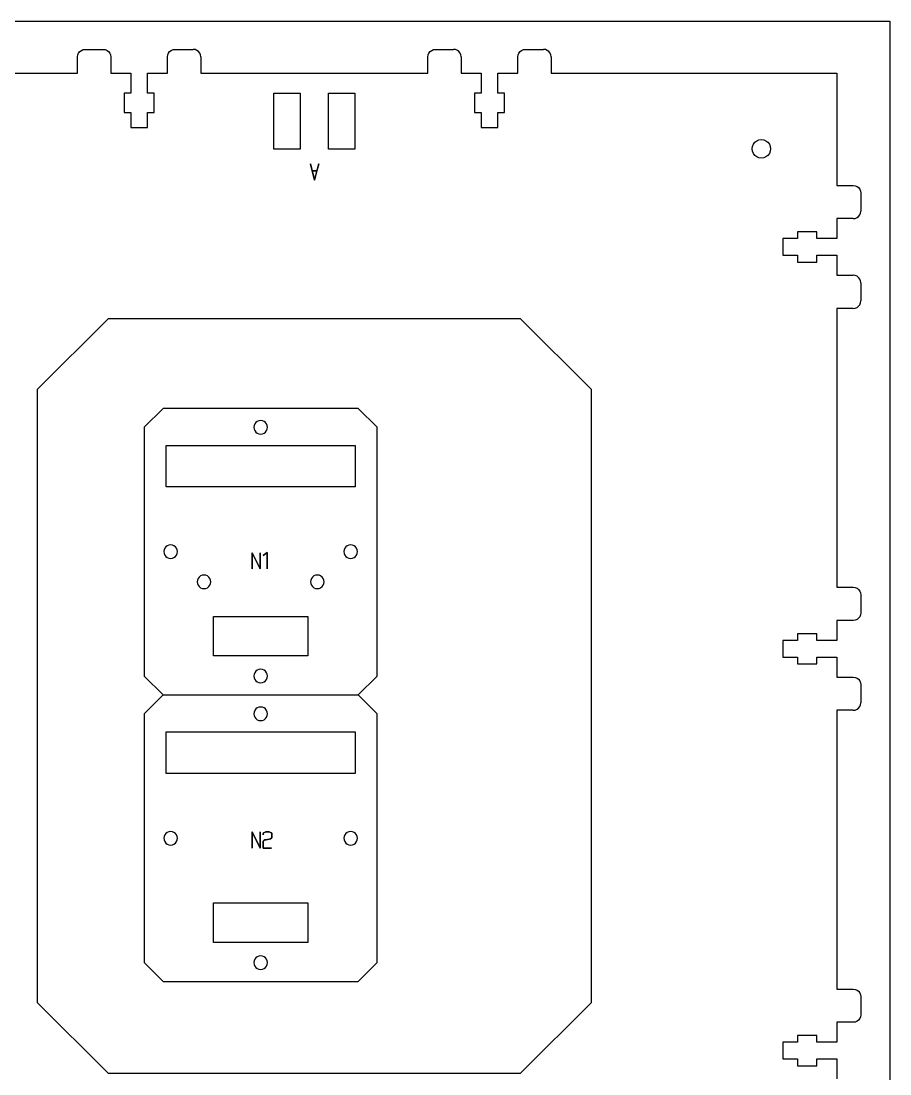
# Model space of a CAD drawing. Header units: millimetres. Extents: x -406 to 406, y -462 to 462.
# Drawn here: x 176.3 to 406.4, y -284.1 to -5.2 of the extents above; entities that cross this region are included whole.
import ezdxf

# ---------------------------------------------------------------- set-up
doc = ezdxf.new("R2010")
doc.units = ezdxf.units.MM
doc.header["$MEASUREMENT"] = 0

msp = doc.modelspace()

# ---------------------------------------------------------------- linework, layer by layer
for p, q in [((-406.4, -5.16), (406.4, -5.16)), ((406.4, -5.16), (406.4, -462.36)), ((191.31, -14.13), (191.51, -13.65)), ((191.51, -13.65), (191.83, -13.23)), ((191.83, -13.23), (192.25, -12.92)), ((192.25, -12.92), (192.73, -12.72)), ((192.73, -12.72), (193.25, -12.65)), ((193.25, -12.65), (198.05, -12.65)), ((198.05, -12.65), (198.56, -12.72)), ((198.56, -12.72), (199.05, -12.92)), ((199.05, -12.92), (199.46, -13.23)), ((199.46, -13.23), (199.78, -13.65)), ((199.78, -13.65), (199.98, -14.13)), ((215.11, -14.13), (215.31, -13.65)), ((215.31, -13.65), (215.63, -13.23)), ((215.63, -13.23), (216.05, -12.92)), ((216.05, -12.92), (216.53, -12.72)), ((216.53, -12.72), (217.05, -12.65)), ((217.05, -12.65), (221.85, -12.65)), ((222.36, -12.72), (221.85, -12.65)), ((222.85, -12.92), (222.36, -12.72)), ((223.26, -13.23), (222.85, -12.92)), ((223.58, -13.65), (223.26, -13.23)), ((223.78, -14.13), (223.58, -13.65)), ((284.11, -14.13), (284.31, -13.65)), ((284.31, -13.65), (284.63, -13.23)), ((284.63, -13.23), (285.05, -12.92)), ((285.05, -12.92), (285.53, -12.72)), ((285.53, -12.72), (286.05, -12.65)), ((286.05, -12.65), (290.85, -12.65)), ((291.36, -12.72), (290.85, -12.65)), ((291.85, -12.92), (291.36, -12.72)), ((292.26, -13.23), (291.85, -12.92)), ((292.58, -13.65), (292.26, -13.23)), ((292.78, -14.13), (292.58, -13.65)), ((307.91, -14.13), (308.11, -13.65)), ((308.11, -13.65), (308.43, -13.23)), ((308.43, -13.23), (308.85, -12.92)), ((308.85, -12.92), (309.33, -12.72)), ((309.33, -12.72), (309.85, -12.65)), ((309.85, -12.65), (314.65, -12.65)), ((315.16, -12.72), (314.65, -12.65)), ((315.65, -12.92), (315.16, -12.72)), ((316.06, -13.23), (315.65, -12.92)), ((316.38, -13.65), (316.06, -13.23)), ((316.58, -14.13), (316.38, -13.65)), ((191.25, -14.65), (191.31, -14.13)), ((191.25, -19), (191.25, -14.65)), ((199.98, -14.13), (200.05, -14.65)), ((200.05, -14.65), (200.05, -19)), ((215.05, -14.65), (215.11, -14.13)), ((215.05, -19), (215.05, -14.65)), ((223.85, -14.65), (223.78, -14.13)), ((223.85, -14.65), (223.85, -19)), ((284.05, -14.65), (284.11, -14.13)), ((284.05, -19), (284.05, -14.65)), ((292.85, -14.65), (292.78, -14.13)), ((292.85, -14.65), (292.85, -19)), ((307.85, -14.65), (307.91, -14.13)), ((307.85, -19), (307.85, -14.65)), ((316.65, -14.65), (316.58, -14.13)), ((316.65, -14.65), (316.65, -19)), ((115.55, -19), (191.25, -19)), ((200.05, -19), (205.35, -19)), ((205.35, -19), (205.35, -24.3)), ((209.75, -24.3), (209.75, -19)), ((209.75, -19), (215.05, -19)), ((223.85, -19), (284.05, -19)), ((292.85, -19), (298.15, -19)), ((298.15, -19), (298.15, -24.3)), ((302.55, -24.3), (302.55, -19)), ((302.55, -19), (307.85, -19)), ((316.65, -19), (392.35, -19)), ((392.35, -19), (392.35, -48.7)), ((203.55, -24.3), (203.55, -29.4)), ((205.35, -24.3), (203.55, -24.3)), ((211.55, -24.3), (209.75, -24.3)), ((211.55, -29.4), (211.55, -24.3)), ((243.2, -24.3), (250.2, -24.3)), ((243.2, -39.1), (243.2, -24.3)), ((250.2, -24.3), (250.2, -39.1)), ((257.7, -39.1), (257.7, -24.3)), ((257.7, -24.3), (264.7, -24.3)), ((264.7, -24.3), (264.7, -39.1)), ((296.35, -24.3), (296.35, -29.4)), ((298.15, -24.3), (296.35, -24.3)), ((304.35, -24.3), (302.55, -24.3)), ((304.35, -29.4), (304.35, -24.3)), ((203.55, -29.4), (205.35, -29.4)), ((205.35, -29.4), (205.35, -33.35)), ((209.75, -29.4), (211.55, -29.4)), ((209.75, -33.35), (209.75, -29.4)), ((296.35, -29.4), (298.15, -29.4)), ((298.15, -29.4), (298.15, -33.35)), ((302.55, -29.4), (304.35, -29.4)), ((302.55, -33.35), (302.55, -29.4)), ((205.35, -33.35), (209.75, -33.35)), ((298.15, -33.35), (302.55, -33.35)), ((369.9, -39), (369.98, -38.36)), ((369.98, -39.63), (369.9, -39)), ((369.98, -38.36), (370.22, -37.77)), ((370.22, -37.77), (370.61, -37.27)), ((370.61, -37.27), (371.12, -36.88)), ((371.12, -36.88), (371.71, -36.63)), ((371.71, -36.63), (372.35, -36.55)), ((372.35, -36.55), (372.98, -36.63)), ((372.98, -36.63), (373.57, -36.88)), ((373.57, -36.88), (374.08, -37.27)), ((374.08, -37.27), (374.47, -37.77)), ((374.47, -37.77), (374.71, -38.36)), ((374.71, -38.36), (374.8, -39)), ((374.8, -39), (374.71, -39.63)), ((250.2, -39.1), (243.2, -39.1)), ((264.7, -39.1), (257.7, -39.1)), ((370.22, -40.22), (369.98, -39.63)), ((370.61, -40.73), (370.22, -40.22)), ((371.12, -41.12), (370.61, -40.73)), ((371.71, -41.36), (371.12, -41.12)), ((372.35, -41.45), (371.71, -41.36)), ((372.98, -41.36), (372.35, -41.45)), ((373.57, -41.12), (372.98, -41.36)), ((374.08, -40.73), (373.57, -41.12)), ((374.47, -40.22), (374.08, -40.73)), ((374.71, -39.63), (374.47, -40.22)), ((252.91, -43), (254.03, -47.31)), ((253.39, -44.81), (252.91, -43)), ((254.03, -47.31), (255.1, -43)), ((255.1, -43), (254.65, -44.81)), ((254.65, -44.81), (253.39, -44.81)), ((254.03, -47.31), (253.39, -44.82)), ((253.39, -44.82), (254.65, -44.82)), ((254.65, -44.82), (254.03, -47.31)), ((392.35, -48.7), (396.7, -48.7)), ((396.7, -48.7), (397.21, -48.77)), ((397.21, -48.77), (397.7, -48.97)), ((397.7, -48.97), (398.11, -49.28)), ((398.11, -49.28), (398.43, -49.7)), ((398.43, -49.7), (398.63, -50.18)), ((398.63, -50.18), (398.7, -50.7)), ((398.7, -50.7), (398.7, -55.5)), ((398.63, -56.02), (398.7, -55.5)), ((392.35, -57.5), (392.35, -62.8)), ((396.7, -57.5), (392.35, -57.5)), ((396.7, -57.5), (397.21, -57.43)), ((397.21, -57.43), (397.7, -57.23)), ((397.7, -57.23), (398.11, -56.91)), ((398.11, -56.91), (398.43, -56.5)), ((398.43, -56.5), (398.63, -56.02)), ((387.05, -61), (381.95, -61)), ((381.95, -61), (381.95, -62.8)), ((387.05, -62.8), (387.05, -61)), ((378, -62.8), (378, -67.2)), ((381.95, -62.8), (378, -62.8)), ((392.35, -62.8), (387.05, -62.8)), ((378, -67.2), (381.95, -67.2)), ((381.95, -67.2), (381.95, -69)), ((381.95, -69), (387.05, -69)), ((387.05, -69), (387.05, -67.2)), ((387.05, -67.2), (392.35, -67.2)), ((392.35, -67.2), (392.35, -72.5)), ((392.35, -72.5), (396.7, -72.5)), ((397.21, -72.57), (396.7, -72.5)), ((397.7, -72.77), (397.21, -72.57)), ((398.11, -73.08), (397.7, -72.77)), ((398.43, -73.5), (398.11, -73.08)), ((398.63, -73.98), (398.43, -73.5)), ((398.7, -74.5), (398.63, -73.98)), ((398.7, -74.5), (398.7, -79.3)), ((397.7, -81.03), (398.11, -80.71)), ((398.11, -80.71), (398.43, -80.3)), ((398.43, -80.3), (398.63, -79.82)), ((398.63, -79.82), (398.7, -79.3)), ((392.35, -81.3), (392.35, -155.15)), ((396.7, -81.3), (392.35, -81.3)), ((396.7, -81.3), (397.21, -81.23)), ((397.21, -81.23), (397.7, -81.03)), ((199.33, -84), (180.55, -102.79)), ((308.56, -84), (199.33, -84)), ((327.35, -102.79), (308.56, -84)), ((180.55, -102.79), (180.55, -265.11)), ((327.35, -265.11), (327.35, -102.79)), ((208.88, -112.76), (213.88, -107.76)), ((265.57, -107.76), (213.88, -107.76)), ((265.57, -107.76), (270.57, -112.76)), ((238.45, -111.49), (238.17, -111.86)), ((238.82, -111.2), (238.45, -111.49)), ((239.26, -111.02), (238.82, -111.2)), ((239.72, -110.96), (239.26, -111.02)), ((240.19, -111.02), (239.72, -110.96)), ((240.62, -111.2), (240.19, -111.02)), ((241, -111.49), (240.62, -111.2)), ((241.28, -111.86), (241, -111.49)), ((208.88, -112.76), (208.88, -178.68)), ((237.99, -112.3), (237.92, -112.76)), ((237.92, -112.76), (237.99, -113.23)), ((238.17, -111.86), (237.99, -112.3)), ((237.99, -113.23), (238.17, -113.66)), ((238.17, -113.66), (238.45, -114.04)), ((238.45, -114.04), (238.82, -114.32)), ((238.82, -114.32), (239.26, -114.5)), ((240.19, -114.5), (240.62, -114.32)), ((240.62, -114.32), (241, -114.04)), ((241, -114.04), (241.28, -113.66)), ((241.46, -112.3), (241.28, -111.86)), ((241.28, -113.66), (241.46, -113.23)), ((241.52, -112.76), (241.46, -112.3)), ((241.46, -113.23), (241.52, -112.76)), ((270.57, -178.68), (270.57, -112.76)), ((239.26, -114.5), (239.72, -114.56)), ((239.72, -114.56), (240.19, -114.5)), ((214.72, -128.57), (214.72, -117.57)), ((214.72, -117.57), (264.72, -117.57)), ((264.72, -117.57), (264.72, -128.57)), ((264.72, -128.57), (214.72, -128.57)), ((214.32, -144.82), (214.14, -145.25)), ((214.6, -144.45), (214.32, -144.82)), ((214.98, -144.16), (214.6, -144.45)), ((215.41, -143.98), (214.98, -144.16)), ((215.88, -143.92), (215.41, -143.98)), ((216.34, -143.98), (215.88, -143.92)), ((216.78, -144.16), (216.34, -143.98)), ((217.15, -144.45), (216.78, -144.16)), ((217.44, -144.82), (217.15, -144.45)), ((217.62, -145.25), (217.44, -144.82)), ((262.01, -144.82), (261.83, -145.25)), ((262.3, -144.45), (262.01, -144.82)), ((262.67, -144.16), (262.3, -144.45)), ((263.1, -143.98), (262.67, -144.16)), ((263.57, -143.92), (263.1, -143.98)), ((264.04, -143.98), (263.57, -143.92)), ((264.47, -144.16), (264.04, -143.98)), ((264.84, -144.45), (264.47, -144.16)), ((265.13, -144.82), (264.84, -144.45)), ((265.31, -145.25), (265.13, -144.82)), ((214.14, -145.25), (214.08, -145.72)), ((214.08, -145.72), (214.14, -146.19)), ((214.14, -146.19), (214.32, -146.62)), ((214.32, -146.62), (214.6, -146.99)), ((214.6, -146.99), (214.98, -147.28)), ((214.98, -147.28), (215.41, -147.46)), ((215.41, -147.46), (215.88, -147.52)), ((215.88, -147.52), (216.34, -147.46)), ((216.34, -147.46), (216.78, -147.28)), ((216.78, -147.28), (217.15, -146.99)), ((217.15, -146.99), (217.44, -146.62)), ((217.44, -146.62), (217.62, -146.19)), ((217.68, -145.72), (217.62, -145.25)), ((217.62, -146.19), (217.68, -145.72)), ((237.44, -150.3), (237.44, -145.99)), ((237.44, -145.99), (239.6, -150.3)), ((239.6, -150.3), (237.44, -145.99)), ((237.44, -145.99), (237.44, -150.3)), ((239.6, -150.3), (239.6, -145.99)), ((239.6, -145.99), (239.6, -150.3)), ((241.47, -145.98), (240.43, -146.7)), ((240.43, -146.7), (241.47, -145.98)), ((241.47, -145.98), (241.47, -150.3)), ((241.47, -150.3), (241.47, -145.98)), ((261.83, -145.25), (261.77, -145.72)), ((261.77, -145.72), (261.83, -146.19)), ((261.83, -146.19), (262.01, -146.62)), ((262.01, -146.62), (262.3, -146.99)), ((262.3, -146.99), (262.67, -147.28)), ((262.67, -147.28), (263.1, -147.46)), ((263.1, -147.46), (263.57, -147.52)), ((263.57, -147.52), (264.04, -147.46)), ((264.04, -147.46), (264.47, -147.28)), ((264.47, -147.28), (264.84, -146.99)), ((264.84, -146.99), (265.13, -146.62)), ((265.13, -146.62), (265.31, -146.19)), ((265.37, -145.72), (265.31, -145.25)), ((265.31, -146.19), (265.37, -145.72)), ((222.99, -153.25), (222.92, -153.72)), ((223.17, -152.82), (222.99, -153.25)), ((223.45, -152.45), (223.17, -152.82)), ((223.82, -152.16), (223.45, -152.45)), ((224.26, -151.98), (223.82, -152.16)), ((224.72, -151.92), (224.26, -151.98)), ((225.19, -151.98), (224.72, -151.92)), ((225.62, -152.16), (225.19, -151.98)), ((226, -152.45), (225.62, -152.16)), ((226.28, -152.82), (226, -152.45)), ((226.46, -153.25), (226.28, -152.82)), ((226.52, -153.72), (226.46, -153.25)), ((252.99, -153.25), (252.92, -153.72)), ((253.17, -152.82), (252.99, -153.25)), ((253.45, -152.45), (253.17, -152.82)), ((253.82, -152.16), (253.45, -152.45)), ((254.26, -151.98), (253.82, -152.16)), ((254.72, -151.92), (254.26, -151.98)), ((255.19, -151.98), (254.72, -151.92)), ((255.62, -152.16), (255.19, -151.98)), ((256, -152.45), (255.62, -152.16)), ((256.28, -152.82), (256, -152.45)), ((256.46, -153.25), (256.28, -152.82)), ((256.52, -153.72), (256.46, -153.25)), ((222.92, -153.72), (222.99, -154.19)), ((222.99, -154.19), (223.17, -154.62)), ((223.17, -154.62), (223.45, -154.99)), ((223.45, -154.99), (223.82, -155.28)), ((223.82, -155.28), (224.26, -155.46)), ((224.26, -155.46), (224.72, -155.52)), ((224.72, -155.52), (225.19, -155.46)), ((225.19, -155.46), (225.62, -155.28)), ((225.62, -155.28), (226, -154.99)), ((226, -154.99), (226.28, -154.62)), ((226.28, -154.62), (226.46, -154.19)), ((226.46, -154.19), (226.52, -153.72)), ((252.92, -153.72), (252.99, -154.19)), ((252.99, -154.19), (253.17, -154.62)), ((253.17, -154.62), (253.45, -154.99)), ((253.45, -154.99), (253.82, -155.28)), ((253.82, -155.28), (254.26, -155.46)), ((254.26, -155.46), (254.72, -155.52)), ((254.72, -155.52), (255.19, -155.46)), ((255.19, -155.46), (255.62, -155.28)), ((255.62, -155.28), (256, -154.99)), ((256, -154.99), (256.28, -154.62)), ((256.28, -154.62), (256.46, -154.19)), ((256.46, -154.19), (256.52, -153.72)), ((392.35, -155.15), (396.7, -155.15)), ((396.7, -155.15), (397.21, -155.22)), ((397.21, -155.22), (397.7, -155.42)), ((397.7, -155.42), (398.11, -155.73)), ((398.11, -155.73), (398.43, -156.15)), ((398.43, -156.15), (398.63, -156.63)), ((398.63, -156.63), (398.7, -157.15)), ((398.7, -157.15), (398.7, -161.95)), ((227.22, -173.33), (227.22, -162.87)), ((227.22, -162.87), (252.22, -162.87)), ((252.22, -162.87), (252.22, -173.33)), ((392.35, -163.95), (392.35, -169.25)), ((396.7, -163.95), (392.35, -163.95)), ((397.21, -163.88), (396.7, -163.95)), ((397.7, -163.68), (397.21, -163.88)), ((398.11, -163.36), (397.7, -163.68)), ((398.43, -162.95), (398.11, -163.36)), ((398.63, -162.47), (398.43, -162.95)), ((398.7, -161.95), (398.63, -162.47)), ((378, -169.25), (378, -173.65)), ((381.95, -169.25), (378, -169.25)), ((387.05, -167.45), (381.95, -167.45)), ((381.95, -167.45), (381.95, -169.25)), ((387.05, -169.25), (387.05, -167.45)), ((392.35, -169.25), (387.05, -169.25)), ((252.22, -173.33), (227.22, -173.33)), ((378, -173.65), (381.95, -173.65)), ((381.95, -173.65), (381.95, -175.45)), ((381.95, -175.45), (387.05, -175.45)), ((387.05, -173.65), (392.35, -173.65)), ((387.05, -175.45), (387.05, -173.65)), ((392.35, -173.65), (392.35, -178.95)), ((237.99, -178.21), (237.92, -178.68)), ((238.17, -177.78), (237.99, -178.21)), ((238.45, -177.4), (238.17, -177.78)), ((238.82, -177.12), (238.45, -177.4)), ((239.26, -176.94), (238.82, -177.12)), ((239.72, -176.88), (239.26, -176.94)), ((240.19, -176.94), (239.72, -176.88)), ((240.62, -177.12), (240.19, -176.94)), ((241, -177.4), (240.62, -177.12)), ((241.28, -177.78), (241, -177.4)), ((241.46, -178.21), (241.28, -177.78)), ((241.52, -178.68), (241.46, -178.21)), ((208.88, -178.68), (213.88, -183.68)), ((237.92, -178.68), (237.99, -179.14)), ((237.99, -179.14), (238.17, -179.58)), ((238.17, -179.58), (238.45, -179.95)), ((238.45, -179.95), (238.82, -180.24)), ((238.82, -180.24), (239.26, -180.42)), ((239.26, -180.42), (239.72, -180.48)), ((239.72, -180.48), (240.19, -180.42)), ((240.19, -180.42), (240.62, -180.24)), ((240.62, -180.24), (241, -179.95)), ((241, -179.95), (241.28, -179.58)), ((241.28, -179.58), (241.46, -179.14)), ((241.46, -179.14), (241.52, -178.68)), ((265.57, -183.68), (270.57, -178.68)), ((392.35, -178.95), (396.7, -178.95)), ((396.7, -178.95), (397.21, -179.02)), ((397.21, -179.02), (397.7, -179.22)), ((397.7, -179.22), (398.11, -179.53)), ((398.11, -179.53), (398.43, -179.95)), ((398.43, -179.95), (398.63, -180.43)), ((398.63, -180.43), (398.7, -180.95)), ((398.7, -180.95), (398.7, -185.75)), ((208.88, -188.68), (213.88, -183.68)), ((213.88, -183.68), (265.57, -183.68)), ((265.57, -183.68), (270.57, -188.68)), ((398.11, -187.16), (398.43, -186.75)), ((398.43, -186.75), (398.63, -186.27)), ((398.63, -186.27), (398.7, -185.75)), ((208.88, -188.68), (208.88, -254.59)), ((237.99, -188.21), (237.92, -188.68)), ((237.92, -188.68), (237.99, -189.14)), ((238.17, -187.78), (237.99, -188.21)), ((237.99, -189.14), (238.17, -189.58)), ((238.45, -187.4), (238.17, -187.78)), ((238.17, -189.58), (238.45, -189.95)), ((238.82, -187.12), (238.45, -187.4)), ((239.26, -186.94), (238.82, -187.12)), ((239.72, -186.88), (239.26, -186.94)), ((240.19, -186.94), (239.72, -186.88)), ((240.62, -187.12), (240.19, -186.94)), ((241, -187.4), (240.62, -187.12)), ((241.28, -187.78), (241, -187.4)), ((241, -189.95), (241.28, -189.58)), ((241.46, -188.21), (241.28, -187.78)), ((241.28, -189.58), (241.46, -189.14)), ((241.52, -188.68), (241.46, -188.21)), ((241.46, -189.14), (241.52, -188.68)), ((270.57, -254.59), (270.57, -188.68)), ((392.35, -187.75), (392.35, -261.6)), ((396.7, -187.75), (392.35, -187.75)), ((396.7, -187.75), (397.21, -187.68)), ((397.21, -187.68), (397.7, -187.48)), ((397.7, -187.48), (398.11, -187.16)), ((238.45, -189.95), (238.82, -190.24)), ((238.82, -190.24), (239.26, -190.42)), ((239.26, -190.42), (239.72, -190.48)), ((239.72, -190.48), (240.19, -190.42)), ((240.19, -190.42), (240.62, -190.24)), ((240.62, -190.24), (241, -189.95)), ((214.72, -204.48), (214.72, -193.48)), ((214.72, -193.48), (264.72, -193.48)), ((264.72, -193.48), (264.72, -204.48)), ((264.72, -204.48), (214.72, -204.48)), ((214.98, -220.08), (214.6, -220.36)), ((215.41, -219.9), (214.98, -220.08)), ((215.88, -219.83), (215.41, -219.9)), ((216.34, -219.9), (215.88, -219.83)), ((216.78, -220.08), (216.34, -219.9)), ((217.15, -220.36), (216.78, -220.08)), ((237.44, -224.25), (237.44, -219.94)), ((237.44, -219.94), (239.61, -224.25)), ((239.61, -224.25), (237.44, -219.94)), ((237.44, -219.94), (237.44, -224.25)), ((239.61, -224.25), (239.61, -219.94)), ((239.61, -219.94), (239.61, -224.25)), ((240.46, -220.33), (240.44, -220.42)), ((240.44, -220.42), (240.46, -220.33)), ((240.52, -220.24), (240.46, -220.33)), ((240.46, -220.33), (240.52, -220.24)), ((240.76, -220.08), (240.52, -220.24)), ((240.52, -220.24), (240.76, -220.08)), ((241.12, -219.98), (240.76, -220.08)), ((240.76, -220.08), (241.12, -219.98)), ((241.57, -219.94), (241.12, -219.98)), ((241.12, -219.98), (241.57, -219.94)), ((242.01, -219.98), (241.57, -219.94)), ((241.57, -219.94), (242.01, -219.98)), ((242.37, -220.08), (242.01, -219.98)), ((242.01, -219.98), (242.37, -220.08)), ((242.61, -220.24), (242.37, -220.08)), ((242.37, -220.08), (242.61, -220.24)), ((242.67, -220.33), (242.61, -220.24)), ((242.61, -220.24), (242.67, -220.33)), ((242.69, -220.42), (242.67, -220.33)), ((242.67, -220.33), (242.69, -220.42)), ((262.67, -220.08), (262.3, -220.36)), ((263.1, -219.9), (262.67, -220.08)), ((263.57, -219.83), (263.1, -219.9)), ((264.04, -219.9), (263.57, -219.83)), ((264.47, -220.08), (264.04, -219.9)), ((264.84, -220.36), (264.47, -220.08)), ((214.14, -221.17), (214.08, -221.63)), ((214.08, -221.63), (214.14, -222.1)), ((214.32, -220.73), (214.14, -221.17)), ((214.14, -222.1), (214.32, -222.53)), ((214.6, -220.36), (214.32, -220.73)), ((214.32, -222.53), (214.6, -222.91)), ((214.6, -222.91), (214.98, -223.19)), ((216.78, -223.19), (217.15, -222.91)), ((217.44, -220.73), (217.15, -220.36)), ((217.15, -222.91), (217.44, -222.53)), ((217.62, -221.17), (217.44, -220.73)), ((217.44, -222.53), (217.62, -222.1)), ((217.68, -221.63), (217.62, -221.17)), ((217.62, -222.1), (217.68, -221.63)), ((240.44, -220.42), (240.44, -220.73)), ((240.44, -220.73), (240.44, -220.42)), ((240.44, -222.45), (240.47, -222.33)), ((240.47, -222.33), (240.44, -222.45)), ((240.44, -224.25), (240.44, -222.45)), ((240.44, -222.45), (240.44, -224.25)), ((240.47, -222.33), (240.56, -222.23)), ((240.56, -222.23), (240.47, -222.33)), ((240.56, -222.23), (240.88, -222.07)), ((240.88, -222.07), (240.56, -222.23)), ((240.88, -222.07), (241.21, -222.03)), ((241.21, -222.03), (240.88, -222.07)), ((241.21, -222.03), (241.53, -221.97)), ((241.53, -221.97), (241.21, -222.03)), ((241.53, -221.97), (241.99, -221.89)), ((241.99, -221.89), (241.53, -221.97)), ((241.99, -221.89), (242.3, -221.81)), ((242.3, -221.81), (241.99, -221.89)), ((242.3, -221.81), (242.59, -221.64)), ((242.59, -221.64), (242.3, -221.81)), ((242.59, -221.64), (242.67, -221.55)), ((242.67, -221.55), (242.59, -221.64)), ((242.67, -221.55), (242.69, -221.44)), ((242.69, -221.44), (242.67, -221.55)), ((242.69, -221.44), (242.69, -220.42)), ((242.69, -220.42), (242.69, -221.44)), ((261.83, -221.17), (261.77, -221.63)), ((261.77, -221.63), (261.83, -222.1)), ((262.01, -220.73), (261.83, -221.17)), ((261.83, -222.1), (262.01, -222.53)), ((262.3, -220.36), (262.01, -220.73)), ((262.01, -222.53), (262.3, -222.91)), ((262.3, -222.91), (262.67, -223.19)), ((264.47, -223.19), (264.84, -222.91)), ((265.13, -220.73), (264.84, -220.36)), ((264.84, -222.91), (265.13, -222.53)), ((265.31, -221.17), (265.13, -220.73)), ((265.13, -222.53), (265.31, -222.1)), ((265.37, -221.63), (265.31, -221.17)), ((265.31, -222.1), (265.37, -221.63)), ((214.98, -223.19), (215.41, -223.37)), ((215.41, -223.37), (215.88, -223.43)), ((215.88, -223.43), (216.34, -223.37)), ((216.34, -223.37), (216.78, -223.19)), ((240.44, -224.25), (242.57, -224.25)), ((242.57, -224.25), (240.44, -224.25)), ((262.67, -223.19), (263.1, -223.37)), ((263.1, -223.37), (263.57, -223.43)), ((263.57, -223.43), (264.04, -223.37)), ((264.04, -223.37), (264.47, -223.19)), ((227.22, -249.24), (227.22, -238.78)), ((227.22, -238.78), (252.22, -238.78)), ((252.22, -238.78), (252.22, -249.24)), ((252.22, -249.24), (227.22, -249.24)), ((238.17, -253.69), (237.99, -254.13)), ((238.45, -253.32), (238.17, -253.69)), ((238.82, -253.03), (238.45, -253.32)), ((239.26, -252.85), (238.82, -253.03)), ((239.72, -252.79), (239.26, -252.85)), ((240.19, -252.85), (239.72, -252.79)), ((240.62, -253.03), (240.19, -252.85)), ((241, -253.32), (240.62, -253.03)), ((241.28, -253.69), (241, -253.32)), ((241.46, -254.13), (241.28, -253.69)), ((208.88, -254.59), (213.88, -259.59)), ((237.99, -254.13), (237.92, -254.59)), ((237.92, -254.59), (237.99, -255.06)), ((237.99, -255.06), (238.17, -255.49)), ((238.17, -255.49), (238.45, -255.86)), ((238.45, -255.86), (238.82, -256.15)), ((238.82, -256.15), (239.26, -256.33)), ((239.26, -256.33), (239.72, -256.39)), ((239.72, -256.39), (240.19, -256.33)), ((240.19, -256.33), (240.62, -256.15)), ((240.62, -256.15), (241, -255.86)), ((241, -255.86), (241.28, -255.49)), ((241.28, -255.49), (241.46, -255.06)), ((241.52, -254.59), (241.46, -254.13)), ((241.46, -255.06), (241.52, -254.59)), ((265.57, -259.59), (270.57, -254.59)), ((213.88, -259.59), (265.57, -259.59)), ((392.35, -261.6), (396.7, -261.6)), ((396.7, -261.6), (397.21, -261.67)), ((397.21, -261.67), (397.7, -261.87)), ((397.7, -261.87), (398.11, -262.18)), ((398.11, -262.18), (398.43, -262.6)), ((398.43, -262.6), (398.63, -263.08)), ((398.63, -263.08), (398.7, -263.6)), ((398.7, -263.6), (398.7, -268.4)), ((180.55, -265.11), (199.33, -283.9)), ((308.56, -283.9), (327.35, -265.11)), ((392.35, -270.4), (392.35, -275.7)), ((396.7, -270.4), (392.35, -270.4)), ((397.21, -270.33), (396.7, -270.4)), ((397.7, -270.13), (397.21, -270.33)), ((398.11, -269.81), (397.7, -270.13)), ((398.43, -269.4), (398.11, -269.81)), ((398.63, -268.92), (398.43, -269.4)), ((398.7, -268.4), (398.63, -268.92)), ((381.95, -275.7), (378, -275.7)), ((378, -275.7), (378, -280.1)), ((387.05, -273.9), (381.95, -273.9)), ((381.95, -273.9), (381.95, -275.7)), ((387.05, -275.7), (387.05, -273.9)), ((392.35, -275.7), (387.05, -275.7)), ((378, -280.1), (381.95, -280.1)), ((381.95, -280.1), (381.95, -281.9)), ((387.05, -280.1), (392.35, -280.1)), ((387.05, -281.9), (387.05, -280.1)), ((392.35, -280.1), (392.35, -285.4)), ((199.33, -283.9), (308.56, -283.9)), ((381.95, -281.9), (387.05, -281.9))]:
    msp.add_line(p, q)

doc.saveas('drawing.dxf')
